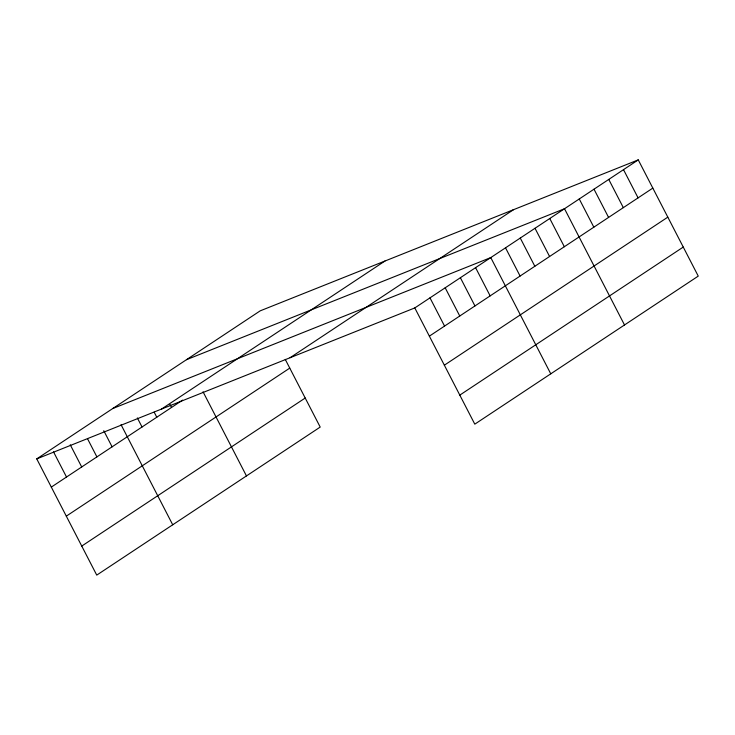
<?xml version="1.0" encoding="UTF-8"?>
<svg xmlns="http://www.w3.org/2000/svg" width="735" height="735" viewBox="0 0 735 735"><rect width="100%" height="100%" fill="white"/><g stroke="black" fill="none" stroke-linecap="round" stroke-linejoin="round"><path stroke-width="1.1" d="M285.263 359.387L320.203 427.072L96.744 575.119L36.75 458.888L260.208 310.841L638.256 159.881L698.25 276.112L474.792 424.159L414.797 307.928L638.256 159.881M161.507 409.073L384.965 261.026M51.312 487.103L182.592 400.125M290.04 357.743L513.499 209.696M66.306 516.145L289.765 368.106M81.75 546.077L305.209 398.03M429.369 336.143L652.827 188.105M444.353 365.194L667.812 217.147M459.798 395.118L683.256 247.07M186.47 359.691L564.517 208.74L624.511 324.971M112.721 408.55L490.778 257.59L550.763 373.821M36.75 458.888L414.797 307.928M623.51 169.656L638.072 197.871M608.764 179.423L623.326 207.647M594.009 189.198L608.58 217.413M579.263 198.964L593.834 227.188M549.771 218.506L564.333 246.73M535.016 228.282L549.587 256.497M520.27 238.048L534.841 266.272M505.524 247.824L520.086 276.038M475.582 267.659L490.144 295.874M460.386 277.729L474.948 305.944M445.189 287.789L459.752 316.013M429.993 297.859L444.556 326.083M203.035 391.783L246.455 475.931M169.978 404.434L171.54 407.456M154.185 412.188L156.785 417.223M137.353 417.93L142.039 426.998M121.045 424.674L172.716 524.781M103.773 430.71L112.097 446.834M87.538 438.758L96.901 456.904M70.257 444.794L81.704 466.973M53.508 451.841L66.508 477.033"/></g></svg>
